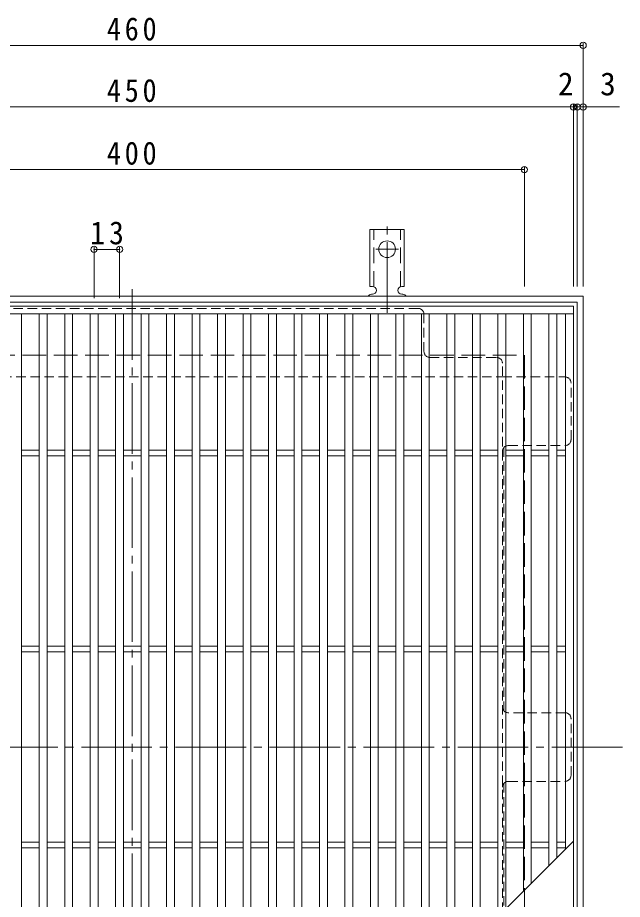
# Model space of a CAD drawing. Units: millimetres at full size, sheet at 1:4. Extents: x -862 to 1015, y -780 to 715.
# Drawn here: x -553.2 to -244.7, y 265.4 to 715.3 of the extents above; entities that cross this region are included whole.
import ezdxf
from ezdxf.enums import TextEntityAlignment as Align

# ---------------------------------------------------------------- set-up
doc = ezdxf.new("R2010")
doc.units = ezdxf.units.MM
doc.header["$LTSCALE"] = 4
doc.header["$PDMODE"] = 32
doc.header["$PDSIZE"] = 3.2
for name, pattern in [('CHAIN2', [12, 9, -1, 1, -1]), ('DASHED1', [1.8, 1.2, -0.6]), ('DASHED2', [3, 2, -1]), ('DASHED3', [4, 3, -1])]:
    doc.linetypes.add(name, pattern=pattern)
for name, color, linetype, lineweight in [('A-1_躯体', 2, 'Continuous', 9), ('A-2_仕上', 3, 'Continuous', 9), ('A-4_その他', 7, 'Continuous', 9), ('A-7_ハッチ', 2, 'Continuous', 9), ('A-A_ﾊｯﾁ-ﾜｸ', 3, 'Continuous', 9)]:
    doc.layers.add(name, color=color, linetype=linetype, lineweight=lineweight)
doc.styles.add('ＭＳ ゴシック', font='')
doc.styles.get('ＭＳ ゴシック').set_extended_font_data('MS Gothic')

msp = doc.modelspace()

# ---------------------------------------------------------------- linework, layer by layer
at = {"layer": 'A-1_躯体'}
for p, q in [((-724.713, 573.162), (-264.713, 573.162)), ((-264.713, 573.162), (-264.713, 113.162)), ((-721.713, 570.162), (-267.713, 570.162)), ((-267.713, 570.162), (-267.713, 116.162))]:
    msp.add_line(p, q, dxfattribs=at)
at = {"layer": 'A-1_躯体', "linetype": 'DASHED3'}
for p, q in [((-694.713, 543.162), (-294.713, 543.162)), ((-294.713, 543.162), (-294.713, 143.162))]:
    msp.add_line(p, q, dxfattribs=at)
at = {"layer": 'A-2_仕上'}
for p, q in [((-719.713, 568.162), (-269.713, 568.162)), ((-269.713, 568.162), (-269.713, 118.162)), ((-719.713, 564.162), (-269.713, 564.162)), ((-551.213, 122.162), (-551.213, 564.162)), ((-542.213, 122.162), (-542.213, 564.162)), ((-538.213, 122.162), (-538.213, 564.162)), ((-529.213, 122.162), (-529.213, 564.162)), ((-525.213, 122.162), (-525.213, 564.162)), ((-516.213, 122.162), (-516.213, 564.162)), ((-512.213, 122.162), (-512.213, 564.162)), ((-503.213, 564.162), (-503.213, 122.162)), ((-499.213, 564.162), (-499.213, 122.162)), ((-490.213, 564.162), (-490.213, 122.162)), ((-486.213, 564.162), (-486.213, 122.162)), ((-477.213, 564.162), (-477.213, 122.162)), ((-473.213, 564.162), (-473.213, 122.162)), ((-464.213, 564.162), (-464.213, 122.162)), ((-460.213, 564.162), (-460.213, 122.162)), ((-451.213, 564.162), (-451.213, 122.162)), ((-447.213, 564.162), (-447.213, 122.162)), ((-438.213, 564.162), (-438.213, 126.662)), ((-434.213, 564.162), (-434.213, 130.662)), ((-425.213, 564.162), (-425.213, 139.662)), ((-421.213, 564.162), (-421.213, 143.662)), ((-412.213, 564.162), (-412.213, 152.662)), ((-408.213, 564.162), (-408.213, 156.662)), ((-399.213, 564.162), (-399.213, 165.662)), ((-395.213, 564.162), (-395.213, 169.662)), ((-386.213, 564.162), (-386.213, 178.662)), ((-382.213, 564.162), (-382.213, 182.662)), ((-373.213, 564.162), (-373.213, 191.662)), ((-369.213, 564.162), (-369.213, 195.662)), ((-360.213, 564.162), (-360.213, 204.662)), ((-356.213, 564.162), (-356.213, 208.662)), ((-347.213, 564.162), (-347.213, 217.662)), ((-343.213, 564.162), (-343.213, 221.662)), ((-334.213, 564.162), (-334.213, 230.662)), ((-330.214, 564.162), (-330.214, 234.662)), ((-321.213, 564.162), (-321.213, 243.662)), ((-317.213, 564.162), (-317.213, 247.662)), ((-308.213, 564.162), (-308.213, 256.662)), ((-304.213, 564.162), (-304.213, 260.662)), ((-295.213, 564.162), (-295.213, 269.662)), ((-291.213, 564.162), (-291.213, 273.662)), ((-282.213, 564.162), (-282.213, 282.662)), ((-278.213, 564.162), (-278.213, 286.662)), ((-273.713, 564.162), (-273.713, 291.162)), ((-551.213, 494.662), (-542.213, 494.662)), ((-551.213, 491.662), (-542.213, 491.662)), ((-538.213, 494.662), (-529.213, 494.662)), ((-538.213, 491.662), (-529.213, 491.662)), ((-525.213, 494.662), (-516.213, 494.662)), ((-525.213, 491.662), (-516.213, 491.662)), ((-512.214, 494.662), (-503.213, 494.662)), ((-512.214, 491.662), (-503.213, 491.662)), ((-499.213, 494.662), (-490.213, 494.662)), ((-499.213, 491.662), (-490.213, 491.662)), ((-486.213, 494.662), (-477.213, 494.662)), ((-486.213, 491.662), (-477.213, 491.662)), ((-473.213, 494.662), (-464.213, 494.662)), ((-473.213, 491.662), (-464.213, 491.662)), ((-460.213, 494.662), (-451.213, 494.662)), ((-460.213, 491.662), (-451.213, 491.662)), ((-447.214, 494.662), (-438.213, 494.662)), ((-447.214, 491.662), (-438.213, 491.662)), ((-434.213, 494.662), (-425.213, 494.662)), ((-434.213, 491.662), (-425.213, 491.662)), ((-421.213, 494.662), (-412.213, 494.662)), ((-421.213, 491.662), (-412.213, 491.662)), ((-408.213, 494.662), (-399.213, 494.662)), ((-408.213, 491.662), (-399.213, 491.662)), ((-395.214, 494.662), (-386.213, 494.662)), ((-395.214, 491.662), (-386.213, 491.662)), ((-382.213, 494.662), (-373.213, 494.662)), ((-382.213, 491.662), (-373.213, 491.662)), ((-369.213, 494.662), (-360.213, 494.662)), ((-369.213, 491.662), (-360.213, 491.662)), ((-356.213, 494.662), (-347.213, 494.662)), ((-356.213, 491.662), (-347.213, 491.662)), ((-343.214, 494.662), (-334.213, 494.662)), ((-343.214, 491.662), (-334.213, 491.662)), ((-330.214, 494.662), (-321.213, 494.662)), ((-330.214, 491.662), (-321.213, 491.662)), ((-317.213, 494.662), (-308.213, 494.662)), ((-317.213, 491.662), (-308.213, 491.662)), ((-304.213, 494.662), (-295.213, 494.662)), ((-304.213, 491.662), (-295.213, 491.662)), ((-291.213, 494.662), (-282.213, 494.662)), ((-291.213, 491.662), (-282.213, 491.662)), ((-278.213, 494.662), (-273.713, 494.662)), ((-278.213, 491.662), (-273.713, 491.662)), ((-551.213, 394.662), (-542.213, 394.662)), ((-551.213, 391.662), (-542.213, 391.662)), ((-538.213, 394.662), (-529.213, 394.662)), ((-538.213, 391.662), (-529.213, 391.662)), ((-525.213, 394.662), (-516.213, 394.662)), ((-525.213, 391.662), (-516.213, 391.662)), ((-512.214, 394.662), (-503.213, 394.662)), ((-512.214, 391.662), (-503.213, 391.662)), ((-499.213, 394.662), (-490.213, 394.662)), ((-499.213, 391.662), (-490.213, 391.662)), ((-486.213, 394.662), (-477.213, 394.662)), ((-486.213, 391.662), (-477.213, 391.662)), ((-473.213, 394.662), (-464.213, 394.662)), ((-473.213, 391.662), (-464.213, 391.662)), ((-460.213, 394.662), (-451.213, 394.662)), ((-460.213, 391.662), (-451.213, 391.662)), ((-447.214, 394.662), (-438.213, 394.662)), ((-447.214, 391.662), (-438.213, 391.662)), ((-434.213, 394.662), (-425.213, 394.662)), ((-434.213, 391.662), (-425.213, 391.662)), ((-421.213, 394.662), (-412.213, 394.662)), ((-421.213, 391.662), (-412.213, 391.662)), ((-408.213, 394.662), (-399.213, 394.662)), ((-408.213, 391.662), (-399.213, 391.662)), ((-395.214, 394.662), (-386.213, 394.662)), ((-395.214, 391.662), (-386.213, 391.662)), ((-382.213, 394.662), (-373.213, 394.662)), ((-382.213, 391.662), (-373.213, 391.662)), ((-369.213, 394.662), (-360.213, 394.662)), ((-369.213, 391.662), (-360.213, 391.662)), ((-356.213, 394.662), (-347.213, 394.662)), ((-356.213, 391.662), (-347.213, 391.662)), ((-343.214, 394.662), (-334.213, 394.662)), ((-343.214, 391.662), (-334.213, 391.662)), ((-330.214, 394.662), (-321.213, 394.662)), ((-330.214, 391.662), (-321.213, 391.662)), ((-317.213, 394.662), (-308.213, 394.662)), ((-317.213, 391.662), (-308.213, 391.662)), ((-304.213, 394.662), (-295.213, 394.662)), ((-304.213, 391.662), (-295.213, 391.662)), ((-291.213, 394.662), (-282.213, 394.662)), ((-291.213, 391.662), (-282.213, 391.662)), ((-278.213, 394.662), (-273.713, 394.662)), ((-278.213, 391.662), (-273.713, 391.662)), ((-551.213, 294.662), (-542.213, 294.662)), ((-538.213, 294.662), (-529.213, 294.662)), ((-525.213, 294.662), (-516.213, 294.662)), ((-512.214, 294.662), (-503.213, 294.662)), ((-499.213, 294.662), (-490.213, 294.662)), ((-486.213, 294.662), (-477.213, 294.662)), ((-473.213, 294.662), (-464.213, 294.662)), ((-460.213, 294.662), (-451.213, 294.662)), ((-447.214, 294.662), (-438.213, 294.662)), ((-446.713, 118.162), (-269.713, 295.162)), ((-434.213, 294.662), (-425.213, 294.662)), ((-421.213, 294.662), (-412.213, 294.662)), ((-408.213, 294.662), (-399.213, 294.662)), ((-395.213, 294.662), (-386.213, 294.662)), ((-382.213, 294.662), (-373.213, 294.662)), ((-369.213, 294.662), (-360.213, 294.662)), ((-356.213, 294.662), (-347.213, 294.662)), ((-343.213, 294.662), (-334.212, 294.662)), ((-330.212, 294.662), (-321.212, 294.662)), ((-317.212, 294.662), (-308.212, 294.662)), ((-304.212, 294.662), (-295.212, 294.662)), ((-291.212, 294.662), (-282.212, 294.662)), ((-278.212, 294.662), (-273.713, 294.662)), ((-551.213, 291.662), (-542.213, 291.662)), ((-538.213, 291.662), (-529.213, 291.662)), ((-525.213, 291.662), (-516.213, 291.662)), ((-512.214, 291.662), (-503.213, 291.662)), ((-499.213, 291.662), (-490.213, 291.662)), ((-486.213, 291.662), (-477.213, 291.662)), ((-473.213, 291.662), (-464.213, 291.662)), ((-460.213, 291.662), (-451.213, 291.662)), ((-447.214, 291.662), (-438.213, 291.662)), ((-434.213, 291.662), (-425.213, 291.662)), ((-421.213, 291.662), (-412.213, 291.662)), ((-408.213, 291.662), (-399.214, 291.662)), ((-395.213, 291.662), (-386.213, 291.662)), ((-382.213, 291.662), (-373.213, 291.662)), ((-369.213, 291.662), (-360.213, 291.662)), ((-356.213, 291.662), (-347.213, 291.662)), ((-343.213, 291.662), (-334.213, 291.662)), ((-330.212, 291.662), (-321.213, 291.662)), ((-317.212, 291.662), (-308.213, 291.662)), ((-304.212, 291.662), (-295.213, 291.662)), ((-291.212, 291.662), (-282.212, 291.662)), ((-278.212, 291.662), (-273.713, 291.662))]:
    msp.add_line(p, q, dxfattribs=at)
at = {"layer": 'A-4_その他'}
for p, q in [((-264.713, 702.325), (-264.713, 578.162)), ((-724.713, 701.125), (-264.713, 701.125)), ((-269.713, 670.937), (-269.713, 578.162)), ((-267.713, 670.937), (-267.713, 578.162)), ((-719.713, 669.737), (-269.713, 669.737)), ((-269.713, 669.737), (-267.713, 669.737)), ((-267.713, 669.737), (-246.196, 669.737)), ((-294.713, 638.941), (-294.713, 578.162)), ((-694.713, 637.741), (-294.713, 637.741)), ((-514.213, 598.268), (-514.213, 572.162)), ((-514.213, 597.068), (-501.213, 597.068)), ((-501.213, 598.268), (-501.213, 572.162))]:
    msp.add_line(p, q, dxfattribs=at)
for p in [(-264.713, 701.125), (-269.713, 669.737), (-267.713, 669.737), (-264.713, 669.737), (-294.713, 637.741), (-514.213, 597.068), (-501.213, 597.068)]:
    msp.add_point(p, dxfattribs=at)
at = {"layer": 'A-7_ハッチ', "linetype": 'CHAIN2'}
for p, q in [((-494.713, 576.759), (-494.713, 109.565)), ((-244.713, 343.162), (-744.713, 343.162))]:
    msp.add_line(p, q, dxfattribs=at)
at = {"layer": 'A-7_ハッチ', "linetype": 'DASHED1'}
for p, q in [((-348.914, 566.966), (-640.512, 566.966)), ((-345.914, 544.966), (-345.914, 563.966)), ((-342.914, 541.966), (-308.913, 541.966)), ((-305.913, 258.962), (-305.913, 538.966)), ((-683.513, 531.966), (-305.913, 531.966)), ((-305.913, 531.966), (-273.91, 531.966)), ((-270.91, 499.965), (-270.91, 528.966)), ((-305.113, 496.009), (-305.113, 361.623)), ((-302.913, 496.965), (-273.91, 496.965)), ((-273.91, 360.663), (-302.913, 360.663)), ((-270.91, 328.662), (-270.91, 357.663)), ((-305.113, 190.32), (-305.113, 324.701)), ((-302.913, 325.662), (-273.91, 325.662))]:
    msp.add_line(p, q, dxfattribs=at)
for centre, start, end in [((-348.914, 563.966), 0, 90), ((-342.914, 544.966), 180, 270), ((-308.913, 538.966), 0, 90), ((-273.91, 528.966), 0, 90), ((-273.91, 499.965), 270, 0), ((-302.913, 493.965), 90, 180), ((-302.913, 363.663), 180, 270), ((-273.91, 357.663), 0, 90), ((-273.91, 328.662), 270, 0), ((-302.913, 322.662), 90, 180)]:
    msp.add_arc(centre, 3, start, end, dxfattribs=at)
at = {"layer": 'A-A_ﾊｯﾁ-ﾜｸ', "color": 7, "linetype": 'CHAIN2'}
for p, q in [((-364.713, 564.694), (-364.713, 612.095)), ((-370.489, 597.162), (-358.937, 597.162))]:
    msp.add_line(p, q, dxfattribs=at)
at = {"layer": 'A-A_ﾊｯﾁ-ﾜｸ'}
for p, q in [((-373.463, 578.162), (-373.463, 607.162)), ((-355.963, 607.162), (-373.463, 607.162)), ((-355.963, 578.162), (-355.963, 607.162)), ((-373.463, 578.162), (-372.213, 578.162)), ((-355.963, 578.162), (-357.213, 578.162)), ((-372.713, 574.162), (-372.213, 574.162)), ((-357.218, 574.162), (-356.704, 574.162))]:
    msp.add_line(p, q, dxfattribs=at)
at = {"layer": 'A-A_ﾊｯﾁ-ﾜｸ', "linetype": 'DASHED2'}
for p, q in [((-371.463, 578.016), (-371.463, 607.162)), ((-357.963, 578.016), (-357.963, 607.162))]:
    msp.add_line(p, q, dxfattribs=at)
at = {"layer": 'A-A_ﾊｯﾁ-ﾜｸ'}
msp.add_circle((-364.713, 597.162), 4.25, dxfattribs=at)
for centre, start, end in [((-372.213, 576.162), 270, 90), ((-357.213, 576.162), 90, 269.86671), ((-372.713, 572.162), 90.27597, 150.00049), ((-356.713, 572.162), 29.99928, 89.75838)]:
    msp.add_arc(centre, 2, start, end, dxfattribs=at)

# ---------------------------------------------------------------- texts
at = {"layer": 'A-4_その他', "color": 2, "style": 'ＭＳ ゴシック'}
for s, p in [('2', (-277.576, 672.137)), ('3', (-256.057, 672.137))]:
    msp.add_text(s, height=11.73, dxfattribs=at).set_placement(p, align=Align.BOTTOM_LEFT)
at = {"layer": 'A-4_その他', "color": 2, "char_height": 11.73, "attachment_point": 7, "style": 'ＭＳ ゴシック'}
for s, insert in [('\\T1.27;\\W0.9;460', (-507.713, 703.525)), ('\\T1.27;\\W0.9;450', (-507.713, 672.137)), ('\\T1.27;\\W0.9;400', (-507.713, 640.141)), ('\\T1.27;\\W0.95;13', (-516.213, 599.468))]:
    msp.add_mtext(s, dxfattribs=dict(at, insert=insert))

doc.saveas('drawing.dxf')
